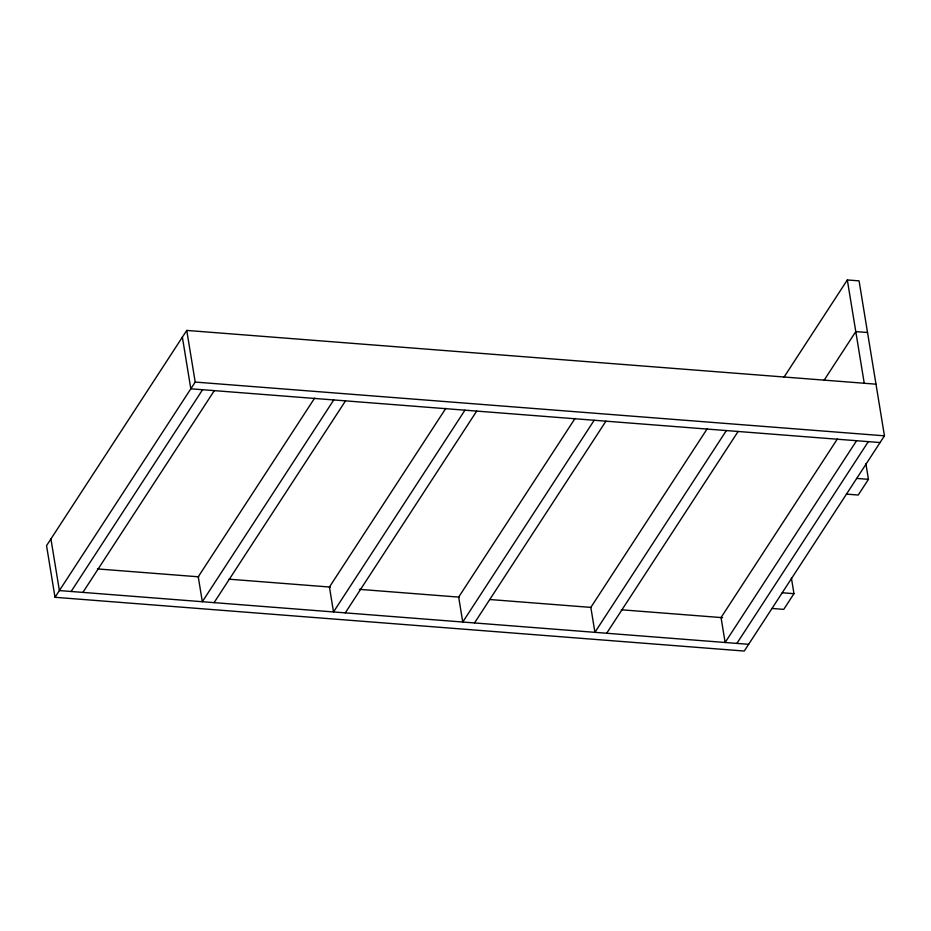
<?xml version="1.0" encoding="UTF-8"?>
<svg xmlns="http://www.w3.org/2000/svg" width="931" height="931" viewBox="0 0 931 931"><rect width="100%" height="100%" fill="white"/><g stroke="black" fill="none" stroke-linecap="round" stroke-linejoin="round"><path stroke-width="1.4" d="M875.99 384.177L186.747 330.424L46.55 545.647L55.01 597.295L744.253 651.048L884.45 435.824L859.069 280.871L847.326 279.952L783.96 377.23M55.01 597.295L195.207 382.071L186.747 330.424M71.14 591.488L202.574 389.717M82.882 592.407L214.316 390.636M314.643 398.107L198.245 576.778L202.33 601.717L333.764 399.946M214.083 602.636L345.517 400.865M445.833 408.337L329.434 587.019L333.519 611.946L464.953 410.175M345.273 612.866L476.707 411.095M575.067 418.415L458.669 597.097L462.754 622.024L594.187 420.253M474.507 622.944L605.941 421.173M707.234 428.726L590.836 607.396L594.921 632.335L726.355 430.564M606.675 633.255L738.108 431.484M824.098 380.244L855.787 331.599L867.529 332.518M837.446 438.873L721.048 617.556L725.133 642.495L856.567 440.724M736.887 643.402L868.32 441.631M791.397 577.965L793.968 593.675L783.751 609.374L771.997 608.455M865.877 463.626L868.448 479.337L858.231 495.036L846.477 494.117M195.207 382.071L884.45 435.824M880.074 442.551L190.82 388.797L182.371 337.15M856.706 478.418L868.448 479.337M782.226 592.756L793.968 593.675M97.452 568.922L198.757 576.824M229.154 579.198L330.458 587.089M359.401 589.346L459.262 597.143M489.659 599.506L590.964 607.408M621.361 609.782L722.665 617.684M748.629 644.322L59.386 590.568L50.926 538.921M847.326 279.952L864.247 383.258"/></g></svg>
